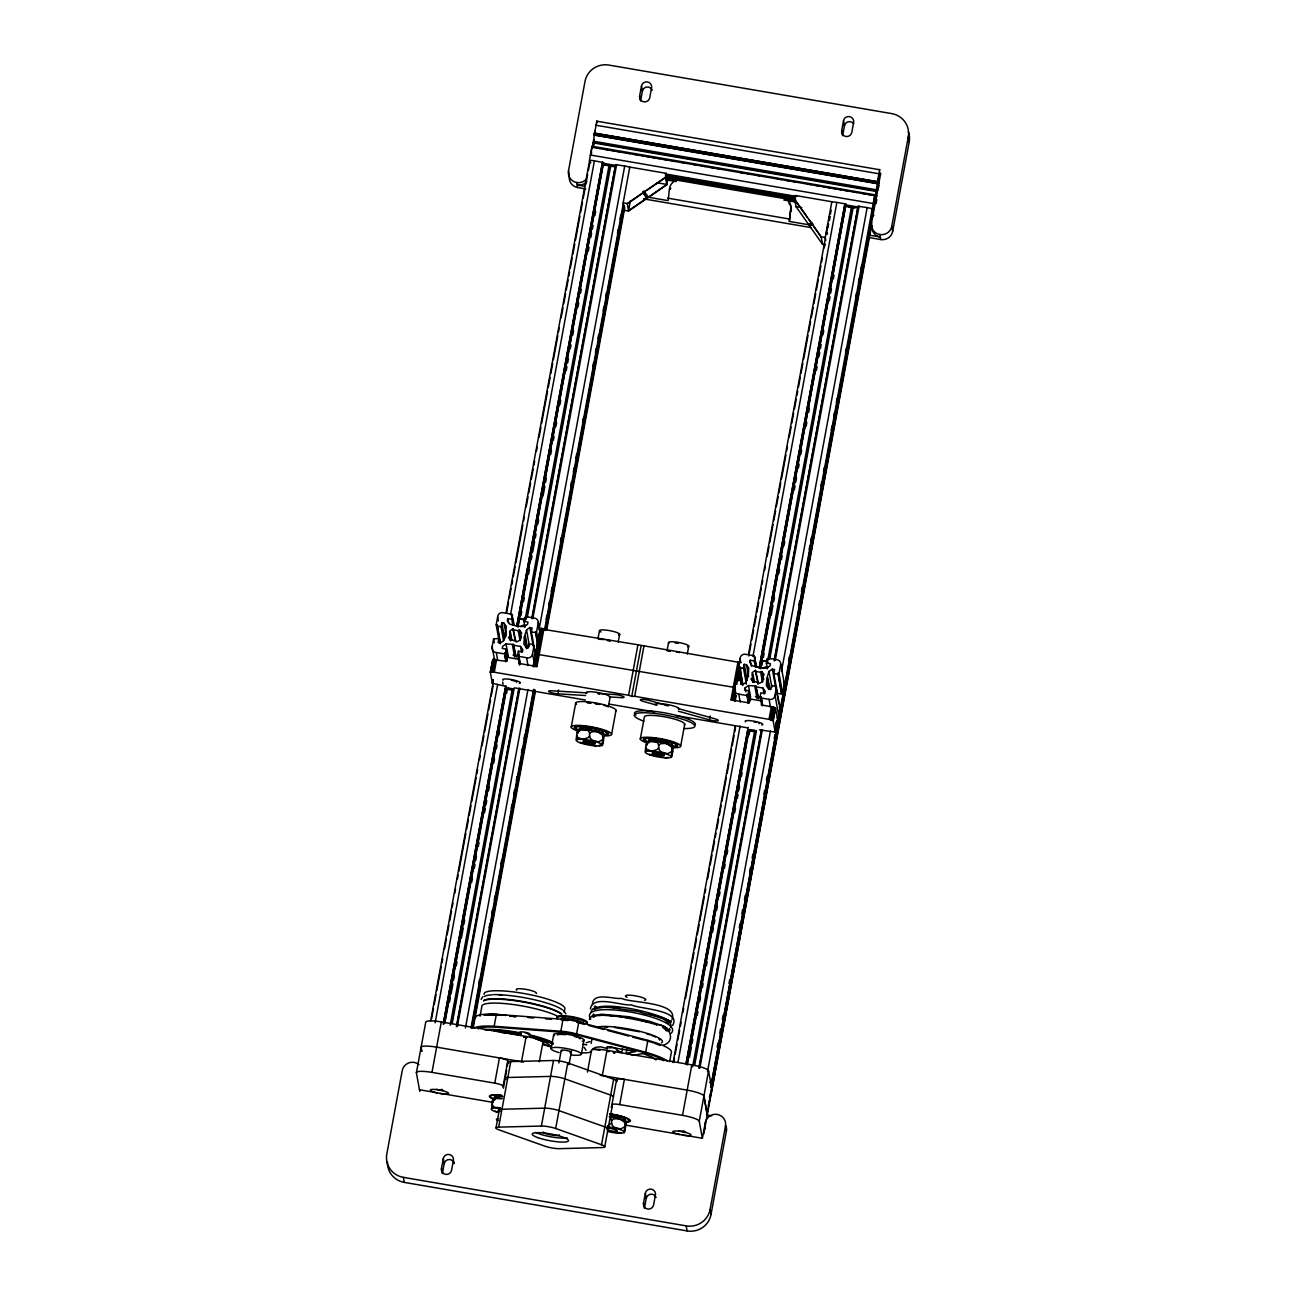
<?xml version="1.0" encoding="UTF-8"?>
<svg xmlns="http://www.w3.org/2000/svg" width="1296" height="1296" viewBox="0 0 1296 1296"><rect width="100%" height="100%" fill="white"/><g stroke="black" fill="none" stroke-linecap="round" stroke-linejoin="round"><path stroke-width="1.5" d="M669.384 1029.251L669.724 1030.757L664.103 1026.367L649.361 1021.232L629.224 1016.761L601.441 1014.201L592.272 1015.853L593.406 1014.849L592.45 1016.582M492.901 1102.167L492.772 1099.04L491.702 1108.582M577.951 733.423C578.389 723.136 574.517 746.334 577.174 738.185M647.044 745.281C647.465 734.994 643.594 758.192 646.25 750.044M584.172 1047.33L586.067 1050.359M592.353 147.614L595.042 131.139L594.297 135.108L877.165 183.643C881.086 162.583 872.435 214.634 874.816 194.773L591.964 146.237L589.518 159.959L589.826 162.518L590.83 162.697M594.103 139.709L592.952 146.011M595.431 134.93L595.318 132.694M602.624 739.708C600.745 759.715 606.998 720.414 602.624 739.708L598.477 741.863L592.337 740.146L590.182 738.234L589.064 731.43L587.007 730.069L581.11 729.713L577.109 732.645M671.701 751.55C669.821 771.557 676.075 732.256 671.701 751.55L667.57 753.705L661.414 751.988L659.259 750.092L658.141 743.288L656.084 741.911L650.187 741.571L646.202 744.503M624.64 1126.823C622.76 1146.83 629.014 1107.529 624.64 1126.823L620.509 1128.978L614.353 1127.261L612.198 1125.365L611.096 1118.561M740.842 662.677L643.999 645.845L634.667 696.357L631.751 696.357L628.609 695.255L637.94 644.792L540.092 628.771M643.999 645.845L637.94 644.792M707.211 1114.933L703.922 1096.076A16.443 3.013 10.5 0 0 687.172 1090.13L602.316 1075.567A16.443 3.013 10.5 0 0 600.21 1075.243M782.638 693.182L779.026 673.385L778.037 673.207L781.634 693.02L782.638 693.182L784.355 683.883L780.743 664.087A4.536 4.455 -10.3 0 0 776.385 659.599L768.301 658.222M593.941 145.136L594.2 143.678M594.297 135.108L596.824 120.965L597.164 122.796M877.165 183.643L879.676 169.501L878.704 184.064L879.32 181.813M585.646 188.924L577.66 187.547A10.271 10.076 -10.3 0 1 569.398 175.883L568.49 170.861L584.998 81.47A20.542 20.153 -10.3 0 1 608.877 65.075L891.745 113.611A20.542 20.153 -10.3 0 1 908.269 136.939L909.193 141.977L892.669 231.352A10.271 10.076 -10.3 0 1 880.729 239.549L868.774 237.508M494.311 658.579L492.156 646.688L493.614 638.75L498.847 638.62L499.576 642.589M499.43 642.67L496.19 624.85L497.648 616.896A4.536 4.455 -10.3 0 1 503.626 612.797L511.709 614.191L513.151 622.112M500.256 643.837L497.194 625.012L496.19 624.85M419.791 1091.443L416.389 1072.764L425.72 1022.317A16.443 3.013 10.5 0 1 441.304 1021.928L526.16 1036.476A16.443 3.013 10.5 0 1 542.894 1042.421A24.656 4.536 10.5 0 0 550.606 1047.006M506.428 686.475L492.35 683.284L490.358 672.3L492.691 659.68L506.687 661.316L507.416 657.347L519.55 659.421M490.358 672.3L492.95 659.437M490.455 672.106L493.16 659.372M490.828 671.992L493.436 659.34M491.103 671.96L493.776 659.324M491.443 671.944L494.165 659.324M491.832 671.944L494.586 659.34M492.253 671.96L495.056 659.372M498.847 638.62L498.118 642.589L500.305 642.978L503.69 640.661L505.845 633.679L506.315 626.405L503.982 623.117L501.795 622.728L501.05 626.713L503.577 640.564M492.723 671.992L495.542 659.437M493.209 672.041L494.262 672.203L496.595 659.583M492.35 683.284L493.031 679.687M492.529 683.51L493.193 679.914M430.628 1020.924L493.16 682.506M506.023 612.83L589.534 160.931A4.536 0.826 10.5 0 1 594.41 160.817L602.527 162.389L516.812 626.227M431.649 1018.526L433.48 1008.58M434.225 1004.594L436.055 994.648M436.801 990.662L441.207 966.767M441.952 962.782L442.681 958.813M444.512 948.85L446.359 938.903M447.088 934.918L448.934 924.971M449.663 920.986L451.51 911.023M452.239 907.054L452.984 903.069M454.815 893.106L455.56 889.137M457.391 879.174L458.136 875.189M458.865 871.22L465.847 833.393M466.592 829.408L468.423 819.461M469.168 815.476L470.999 805.529M471.744 801.544L476.15 777.649M476.896 773.663L477.625 769.694M479.471 759.731L480.2 755.746M482.047 745.799L483.878 735.853M484.623 731.867L487.928 713.95M488.657 709.965L490.504 700.018M491.233 696.033L493.079 686.086M506.687 612.425L508.518 602.462M509.263 598.493L511.094 588.53M511.839 584.545L512.568 580.576M513.313 576.59L515.144 566.627M515.889 562.658L522.871 524.831M523.6 520.846L524.345 516.861M526.176 506.914L528.023 496.967M528.752 492.982L530.599 483.019M531.328 479.05L533.174 469.087M533.903 465.102L534.649 461.133M536.479 451.17L537.224 447.185M539.055 437.238L540.902 427.291M541.631 423.306L547.511 391.457M548.257 387.472L550.087 377.525M550.832 373.54L552.663 363.577M553.408 359.608L557.815 335.713M558.56 331.727L559.289 327.742M561.136 317.795L562.966 307.849M563.695 303.863L565.542 293.9M566.271 289.931L568.118 279.968M568.847 275.983L569.592 272.014M570.321 268.029L572.168 258.066M572.897 254.097L574.744 244.134M575.473 240.165L579.895 216.27M580.624 212.285L582.471 202.338M583.2 198.353L585.031 188.406M585.776 184.421L587.606 174.458M588.352 170.489L590.036 161.725M512.876 625.271L511.807 619.326L507.757 618.629L507.352 620.784L509.701 624.089L516.796 626.162L524.183 626.584L527.569 624.251L527.958 622.096L523.924 621.416L524.653 617.431L525.658 617.609M435.132 1022.787L497.664 684.369M510.527 614.693L594.41 160.817M505.813 661.835L504.549 652.925L505.553 653.087L506.995 661.009M511.709 614.191L514.334 625.255M505.553 653.087L506.299 649.118L502.249 648.421L502.654 646.267L506.023 643.95L513.427 644.371L516.262 657.218M511.807 619.326L512.536 615.357M416.389 1072.764A16.443 3.013 10.5 0 1 431.973 1072.375L441.304 1021.928M443.2 1024.18L505.748 685.762M516.78 626.033L602.478 162.194M443.605 1022.382L505.408 687.949M443.767 1024.132L444.496 1020.163M445.225 1016.177L447.071 1006.231M447.8 1002.245L449.647 992.282M450.376 988.313L452.223 978.35M452.952 974.365L453.697 970.396M455.528 960.433L456.273 956.448M457.002 952.479L458.849 942.516M463.255 918.637L464 914.652M465.831 904.689L466.56 900.72M467.305 896.735L469.136 886.772M469.881 882.803L471.712 872.84M472.457 868.871L474.287 858.908M476.134 848.961L476.863 844.976M477.608 840.991L479.439 831.044M480.184 827.059L482.015 817.112M485.336 799.195L486.065 795.209M487.895 785.246L488.641 781.277M490.471 771.314L491.216 767.329M491.945 763.36L493.792 753.397M494.521 749.412L496.368 739.465M498.199 729.518L498.944 725.533M500.774 715.57L501.52 711.601M502.249 707.616L504.095 697.669M522.855 596.128L523.584 592.159M524.313 588.173L526.16 578.21M528.007 568.264L528.736 564.278M529.465 560.309L531.311 550.346M532.04 546.361L533.887 536.414M534.616 532.429L536.463 522.482M537.192 518.497L537.937 514.512M538.666 510.527L540.513 500.58M544.919 476.685L545.648 472.716M547.495 462.753L548.224 458.768M550.071 448.821L550.8 444.836M551.545 440.851L553.376 430.904M554.121 426.919L555.952 416.972M557.798 407.009L558.527 403.04M559.273 399.055L561.103 389.108M561.848 385.123L563.679 375.16M566.984 357.242L567.729 353.273M569.56 343.31L570.305 339.325M572.135 329.378L572.881 325.393M573.61 321.408L575.456 311.461M576.185 307.476L578.032 297.529M579.863 287.566L580.608 283.597M582.439 273.634L583.184 269.649M583.913 265.68L585.743 255.717M587.59 245.77L588.319 241.785M589.064 237.8L590.895 227.853M592.742 217.89L593.471 213.921M594.216 209.936L594.945 205.951M595.69 201.965L597.521 192.019M599.368 182.072L600.097 178.087M444.625 1022.56L506.412 688.111M517.817 626.405L603.531 162.567L602.527 162.389M444.771 1023.354L506.558 688.905M517.963 627.199L603.531 162.567M449.599 1001.808L450.344 997.823M451.073 993.838L452.92 983.891M453.649 979.906L454.394 975.92M456.224 965.974L456.97 961.988M461.376 938.11L463.223 928.147M463.952 924.161L464.681 920.192M471.679 882.365L472.408 878.38M474.255 868.433L474.984 864.448M475.729 860.463L476.458 856.478M478.289 846.531L479.034 842.546M484.558 812.689L485.287 808.704M486.016 804.719L486.761 800.75M488.592 790.787L489.337 786.802M493.744 762.923L494.489 758.938M496.319 748.991L497.065 745.006M498.895 735.043L499.624 731.074M506.623 693.247L507.352 689.261M520.96 615.6L521.705 611.631M523.535 601.668L524.281 597.683M528.687 573.804L529.432 569.819M531.263 559.872L532.008 555.887M532.737 551.902L534.584 541.955M535.313 537.97L536.042 533.984M537.889 524.038L538.618 520.052M543.04 496.157L544.871 486.211M545.616 482.225L546.345 478.24M550.768 454.361L551.497 450.376M553.343 440.429L554.072 436.444M555.919 426.481L556.648 422.512M559.953 404.595L560.698 400.61M566.206 370.753L566.951 366.768M567.68 362.783L568.426 358.798M570.256 348.851L571.001 344.866M572.832 334.919L573.577 330.934M577.984 307.039L578.713 303.07M580.559 293.107L581.288 289.121M588.287 251.311L589.016 247.325M590.863 237.362L591.592 233.393M592.337 229.408L593.066 225.423M594.913 215.476L595.642 211.491M519.485 665.075L517.687 655.177L518.416 651.208L522.45 651.888L522.855 649.733L520.522 646.445L514.107 645.343M450.166 1025.233L512.341 688.808M519.955 664.265L518.692 655.355L517.687 655.177M524.848 621.124L609.088 165.24L602.672 164.155M451.397 1023.548L513.2 689.116M526.079 619.439L609.946 165.548L615.568 166.358M452.207 1023.532L514.01 689.099M527.245 617.431L610.756 165.532M537.662 652.18L534.956 651.71L531.36 631.913L532.089 627.928L529.902 627.556L526.532 629.872L524.378 636.854L523.892 644.128L526.225 647.417L528.428 647.789L529.157 643.82L533.207 644.517L534.276 650.462M456.37 1026.626L518.902 688.208M531.781 618.532L615.649 164.657L624.704 166.018A4.536 0.826 10.5 0 1 629.969 167.735M456.889 1025.428L519.048 689.002M532.3 617.333L615.649 164.657M457.342 1026.61L519.89 688.176M532.802 618.71L616.621 164.624M533.207 644.517L536.042 657.396M537.565 644.485L535.588 631.606L536.576 631.784L538.375 641.682M534.001 661.543L532.559 653.621L534.033 645.683M536.576 631.784L538.294 622.485A4.536 4.455 -10.3 0 0 533.936 617.998L525.852 616.621M465.426 1027.987L527.958 689.569M539.006 629.856L624.704 166.018M533.353 666.371L540.351 628.528L533.093 666.614L536.998 666.517L543.98 628.673M533.563 666.306L540.562 628.479M533.855 666.274L540.837 628.447M443.297 1158.592L444.204 1163.63L442.373 1173.56L441.466 1168.522L443.297 1158.592A5.135 5.038 -10.3 0 1 449.258 1154.493A5.135 5.038 -10.3 0 1 453.389 1160.325L454.005 1163.678M534.179 666.257L541.177 628.414M639.641 95.969L641.488 86.038A5.135 5.038 -10.3 0 1 647.449 81.94A5.135 5.038 -10.3 0 1 651.58 87.772L649.75 97.702A5.135 5.038 -10.3 0 1 643.772 101.817A5.135 5.038 -10.3 0 1 639.641 95.969L640.564 101.007L642.395 91.076L641.488 86.038M534.568 666.257L541.55 628.414M534.989 666.274L541.987 628.447M535.459 666.306L542.457 628.479M535.961 666.371L542.943 628.528M478.807 983.68L479.504 979.501M489.11 927.936L489.807 923.756M491.686 914.004L492.415 910.019M494.262 900.072L494.991 896.087M500.872 864.238L501.617 860.252M511.175 808.493L511.904 804.524M513.751 794.561L514.447 790.382M516.326 780.629L517.023 776.45M521.478 752.765L522.207 748.78M524.054 738.817L524.783 734.848M546.118 619.375L546.863 615.406M548.694 605.443L549.439 601.457M551.27 591.511L551.999 587.525M560.471 541.744L561.168 537.565M570.775 486L571.471 481.82M573.334 472.068L574.047 467.888M575.91 458.136L576.655 454.151M582.536 422.302L583.281 418.316M592.839 366.557L593.568 362.572M595.415 352.625L596.111 348.446M597.991 338.693L598.687 334.514M603.142 310.813L603.871 306.844M605.718 296.881L606.447 292.896M617.479 233.183L618.224 229.198M620.055 219.251L620.752 215.071M623.198 202.824L629.791 167.071L666.16 173.324L667.537 180.841L666.792 184.81L628.592 211.054L624.559 210.357L623.198 202.824L627.232 203.521L665.431 177.293L666.16 173.324M471.031 1027.858L533.563 689.44M544.595 629.71L623.327 203.699M471.55 1028.068L534.049 689.44M545.114 629.921L623.603 205.286M472.554 1028.23L535.086 689.812M546.134 630.099L624.478 206.064M473.218 1027.825L535.378 691.4M546.782 629.678L624.769 207.652M630.358 200.718L628.528 210.649L646.785 198.11L642.686 191.743M453.389 1160.325L451.559 1170.256A5.135 5.038 -10.3 0 1 445.597 1174.354A5.135 5.038 -10.3 0 1 441.466 1168.522M480.038 1016.258L481.804 1006.684A41.099 7.549 10.5 0 1 510.365 1004.173A41.099 7.549 10.5 0 1 556.486 1015.659M474.401 1028.003A45.198 8.294 10.5 0 1 494.149 1026.254L496.352 1014.347L563.031 1019.32A16.022 2.948 10.5 0 1 578.794 1022.026L647.887 1040.348A45.198 8.294 10.5 0 1 671.49 1051.704L669.643 1061.635M587.088 692.89L551.464 690.768A6.172 1.134 10.5 0 0 549.536 691.999A6.172 1.134 10.5 0 0 557.896 693.862L558.608 689.974M503.561 1087.976A10.271 1.879 10.5 0 1 503.431 1087.7L503.14 1086.113A8.213 1.507 10.5 0 0 494.78 1083.148L499.43 1057.925A8.213 1.507 10.5 0 1 507.805 1060.889L507.384 1066.365M503.14 1086.113L507.805 1060.889M496.012 1127.779L499.316 1109.894M646.38 196.911L668.137 200.637L669.514 188.195A10.271 10.076 -10.3 0 1 681.437 179.998L782.46 197.332A10.271 10.076 -10.3 0 1 790.738 208.996L789.361 221.438L811.102 225.164M503.431 1087.7L506.655 1070.237M571.228 727.186L575.635 703.339M613.64 1079.228L601.538 1144.773A10.271 1.879 10.5 0 1 602.041 1147.576L559.337 1148.661A10.271 1.879 10.5 0 1 545.049 1146.215L499.187 1129.934A10.271 1.879 10.5 0 1 498.668 1127.131L510.786 1061.586L553.489 1060.501A10.271 1.879 10.5 0 1 567.778 1062.947L613.64 1079.228A10.271 1.879 10.5 0 1 616.621 1081.593M597.991 638.734L599.449 630.796M421.735 1051.283L421.054 1047.541A16.443 3.013 10.5 0 1 436.639 1047.152L521.494 1061.699L526.16 1036.476M539.314 1061.829L542.894 1042.421M618.192 642.2L619.666 634.262M608.326 706.903L610.157 696.973M551.092 1048.756L553.667 1034.84M611.631 734.119L616.037 710.273M498.668 1127.131L541.388 1126.046L553.489 1060.501M564.165 1012.176L564.91 1008.207A41.099 7.549 10.5 0 0 523.049 993.352A41.099 7.549 10.5 0 0 484.088 994.34M494.149 1026.254L560.828 1031.227L563.031 1019.32M558.884 1062.995L561.087 1051.088M631.751 696.357L641.083 645.91M601.538 1144.773L555.676 1128.492L567.778 1062.947M568.993 1064.729L571.552 1050.829M667.359 1061.1A45.198 8.294 10.5 0 0 645.683 1052.255L576.59 1033.933L578.794 1022.026M581.402 1053.956L583.978 1040.04M640.305 739.028L644.339 717.19A20.542 3.775 10.5 0 1 666.468 717.174A20.542 3.775 10.5 0 1 684.256 725.031M591.138 1043.41L591.883 1039.441M587.444 1072.084L591.397 1050.748A16.443 3.013 10.5 0 1 606.982 1050.343L691.837 1064.907A16.443 3.013 10.5 0 1 708.572 1070.852L711.958 1089.628L703.631 1134.34M667.067 650.592L668.542 642.654M602.316 1075.567L606.982 1050.343M687.269 654.059L688.743 646.121M611.923 1104.775L616.588 1079.552A8.213 1.507 10.5 0 1 624.38 1079.357L619.715 1104.581A8.213 1.507 10.5 0 0 611.923 1104.775L612.214 1106.363A10.271 1.879 10.5 0 1 611.048 1107.124M622.534 1048.594L621.805 1052.563L616.378 1049.954M604.714 1146.928L612.052 1107.205M680.708 745.961L684.758 724.124M656.035 1059.917L651.807 1056.888L642.881 1053.583L633.274 1055.3L626.146 1053.308L626.875 1049.339M789.361 221.438L790.738 208.996M796.1 207.004L794.74 199.471L795.469 195.502L831.838 201.739L825.228 237.492L825.763 240.392M645.683 1052.255L647.887 1040.348M678.245 708.556L715.117 718.843A6.172 1.134 10.5 0 1 717.628 720.851A6.172 1.134 10.5 0 1 709.43 719.863L710.143 715.975M735.529 691.513L733.86 700.52L730.96 699.791L737.959 661.964M732.013 700.002L738.995 662.175M732.515 700.115L740.113 658.498A4.536 4.455 -10.3 0 1 746.075 654.399L754.159 655.792L755.6 663.714M733.001 700.245L735.334 687.641L734.346 687.398L535.426 654.01M736.047 683.753L739.271 666.29M742.705 685.438L739.643 666.614L738.639 666.452L741.879 684.272L741.312 680.222L737.262 679.525L736.079 680.351L736.792 684.32M733.455 700.391L735.448 689.569M736.501 683.883L739.368 668.363M737.618 680.141L739.773 668.509M735.545 693.457C733.471 698.333 734.767 706.968 735.966 695.644M737.991 680.287L740.129 668.639M734.524 700.796L735.529 695.385M738.299 680.416L740.453 668.785M734.783 700.925L735.788 695.515M738.542 680.546L740.696 668.914M738.914 680.902L740.534 670.972M643.496 1203.19L645.343 1193.26A5.135 5.038 -10.3 0 1 651.305 1189.161A5.135 5.038 -10.3 0 1 655.436 1194.993L653.605 1204.924A5.135 5.038 -10.3 0 1 647.644 1209.022A5.135 5.038 -10.3 0 1 643.496 1203.19L644.42 1208.228L646.25 1198.298L645.343 1193.26M841.687 130.637L843.518 120.706A5.135 5.038 -10.3 0 1 849.496 116.608A5.135 5.038 -10.3 0 1 853.627 122.44L851.796 132.37A5.135 5.038 -10.3 0 1 845.818 136.469A5.135 5.038 -10.3 0 1 841.687 130.637L842.611 135.675L844.441 125.744L843.518 120.706M741.312 680.222L740.567 684.191L742.77 684.58L746.14 682.247L748.294 675.281L748.78 668.007L746.431 664.718L744.244 664.33L743.515 668.315L746.383 684.158M673.078 1062.526L735.237 726.1M748.489 654.431L825.358 238.367M826.103 234.382L827.933 224.435M828.679 220.45L829.408 216.464M673.726 1062.121L674.471 1058.135M675.2 1054.15L677.047 1044.203M677.776 1040.218L679.622 1030.271M680.351 1026.286L681.08 1022.301M682.927 1012.354L683.656 1008.369M685.503 998.422L691.384 966.573M692.129 962.588L693.959 952.625M694.705 948.656L696.535 938.693M697.28 934.708L699.111 924.761M699.84 920.776L704.263 896.897M704.992 892.912L705.737 888.926M707.567 878.98L709.414 869.017M710.143 865.031L711.99 855.085M712.719 851.099L714.566 841.153M715.295 837.167L716.04 833.182M716.769 829.213L718.616 819.25M719.345 815.265L721.175 805.318M721.921 801.333L726.327 777.454M727.072 773.469L728.903 763.506M729.648 759.537L731.479 749.574M732.224 745.589L734.054 735.642M734.8 731.657L735.529 727.672M748.764 656.019L750.983 644.063M751.712 640.094L753.559 630.131M754.288 626.146L756.135 616.199M756.864 612.214L758.711 602.267M759.44 598.282L761.287 588.335M762.016 584.35L762.745 580.365M764.591 570.418L765.32 566.433M767.167 556.47L768.998 546.523M769.743 542.538L773.048 524.621M773.793 520.652L775.624 510.689M776.353 506.704L778.199 496.757M778.928 492.772L780.775 482.825M781.504 478.84L785.927 454.945M786.656 450.976L787.401 446.99M789.232 437.027L791.078 427.081M791.807 423.095L793.654 413.149M794.383 409.163L796.23 399.217M796.959 395.231L797.688 391.246M798.433 387.261L800.264 377.314M801.009 373.329L802.84 363.382M803.585 359.397L807.991 335.502M808.736 331.533L810.567 321.57M811.312 317.585L813.143 307.638M813.888 303.653L815.719 293.706M816.464 289.721L818.294 279.774M819.023 275.789L820.87 265.826M821.599 261.857L822.344 257.872M824.175 247.909L824.92 243.94M827.852 228.015L828.598 224.03M829.44 220.531L830.169 216.562M830.428 214.067L831.173 210.098M758.727 698.819L755.876 685.973L748.489 685.552L745.103 687.868L744.698 690.023L748.748 690.719L750.546 700.634M755.325 666.873L754.256 660.928L750.206 660.231L749.817 662.386L752.15 665.69L759.245 667.764L766.633 668.185L770.018 665.852L770.423 663.698L766.373 663.017L767.102 659.032L768.123 659.21M677.954 1062.396L740.113 725.971M752.992 656.294L836.86 202.419L844.943 203.796L759.262 667.829M748.262 703.436L746.998 694.526L748.019 694.688L749.444 702.61M754.159 655.792L756.783 666.857M748.019 694.688L748.748 690.719M754.256 660.928L754.985 656.959M686.021 1063.789L748.197 727.364M759.229 667.634L844.943 203.796M686.07 1063.984L747.857 729.551M691.367 1037.869L692.096 1033.884M693.943 1023.937L694.672 1019.952M696.519 1010.005L697.248 1006.02M697.993 1002.035L699.824 992.088M700.553 988.103L702.4 978.156M704.246 968.193L704.975 964.208M705.704 960.239L707.551 950.276M708.28 946.291L710.127 936.344M713.432 918.427L714.177 914.441M716.008 904.495L716.753 900.509M718.583 890.563L719.329 886.577M720.058 882.592L721.888 872.645M722.633 868.66L724.464 858.713M726.311 848.75L727.04 844.765M728.887 834.818L729.616 830.833M730.361 826.848L732.191 816.901M734.038 806.954L734.767 802.969M735.512 798.984L737.343 789.037M739.19 779.074L739.919 775.089M740.664 771.12L741.393 767.135M742.122 763.15L743.969 753.203M744.698 749.218L746.545 739.255M761.254 659.632L761.999 655.646M762.728 651.677L764.559 641.714M765.304 637.729L768.609 619.812M770.456 609.865L771.185 605.88M773.032 595.933L773.761 591.948M775.607 582.001L776.336 578.016M778.183 568.053L778.912 564.084M779.641 560.099L781.488 550.152M783.319 540.189L784.064 536.204M785.894 526.257L786.64 522.272M787.369 518.287L789.215 508.34M789.944 504.355L791.791 494.408M792.52 490.423L794.367 480.476M795.096 476.491L795.841 472.505M797.672 462.559L798.401 458.573M800.248 448.61L800.977 444.641M801.722 440.656L803.552 430.693M807.975 406.814L808.704 402.829M810.551 392.882L811.28 388.897M812.025 384.912L813.856 374.965M814.601 370.98L816.431 361.033M817.177 357.048L819.007 347.085M820.854 337.138L821.583 333.153M822.312 329.168L823.057 325.199M823.786 321.214L825.633 311.251M830.039 287.372L830.785 283.387M832.615 273.44L833.36 269.455M834.089 265.469L835.936 255.523M836.665 251.537L838.512 241.591M840.343 231.628L841.072 227.642M842.918 217.696L843.647 213.71M844.393 209.725L845.122 205.756L858.017 207.959M687.074 1064.162L748.877 729.713M760.282 668.007L845.98 204.169L844.976 203.99M687.22 1064.956L749.023 730.507M760.428 668.801L845.98 204.169M689.488 1057.342L691.319 1047.395M692.064 1043.41L692.793 1039.424M697.216 1015.529L697.945 1011.56M699.775 1001.597L700.52 997.628M702.351 987.665L703.096 983.68M706.401 965.763L707.146 961.794M712.654 931.921L713.399 927.952M714.128 923.967L714.857 919.982M716.704 910.035L717.433 906.05M719.28 896.087L720.009 892.118M724.432 868.223L725.161 864.238M727.007 854.291L727.736 850.306M734.735 812.479L735.464 808.51M737.311 798.547L738.04 794.561M738.769 790.592L739.514 786.607M741.344 776.644L742.09 772.675M749.072 734.848L749.817 730.863M761.951 665.172L762.68 661.187M763.425 657.202L764.154 653.233M771.152 615.406L772.983 605.443M773.728 601.474L774.457 597.488M778.864 573.593L779.609 569.608M781.439 559.661L782.185 555.676M784.015 545.729L784.76 541.744M794.318 489.985L795.064 486M795.793 482.031L796.522 478.046M798.368 468.083L799.097 464.114M800.944 454.151L801.673 450.166M806.096 426.287L806.825 422.302M808.672 412.355L809.401 408.37M816.399 370.543L817.128 366.557M818.959 356.611L819.704 352.625M820.433 348.64L821.178 344.671M823.009 334.708L823.754 330.723M829.262 300.866L830.007 296.881M830.736 292.912L831.465 288.927M833.312 278.964L834.041 274.995M702.302 1138.115L699.257 1121.299A16.443 3.013 10.5 0 0 682.522 1115.354L691.837 1064.907M761.578 704.7L760.136 696.778L760.865 692.809L764.915 693.49L765.304 691.335L762.971 688.046L756.556 686.945M692.615 1066.835L754.79 730.409M762.404 705.866L761.141 696.956L760.136 696.778M767.669 660.733L851.537 206.842M693.862 1065.15L755.649 730.717M768.901 659.048L852.395 207.149M694.656 1065.134L756.459 730.701M769.711 659.032L853.205 207.133M781.634 693.02L781.456 694.008L777.422 693.311L773.809 673.515L774.554 669.53L772.351 669.157L768.982 671.474L766.827 678.456L766.341 685.714L768.69 689.018L770.877 689.391L771.606 685.422L775.656 686.119L776.369 690.088M698.836 1068.228L761.368 729.81M774.23 660.134L858.114 206.258L867.17 207.619A4.536 0.826 10.5 0 1 872.402 209.466L872.678 211.054L871.706 211.086M699.338 1067.029L761.513 730.604M774.376 660.928L858.114 206.258M699.808 1068.212L762.34 729.778M775.251 660.312L859.086 206.226M634.684 696.292L769.03 719.345L771.363 706.725L775.381 707.989L777.551 719.215L775.121 731.997L759.472 729.891M775.656 686.119L780.079 707.098L779.074 706.919M781.456 694.008L778.037 673.207M775.121 731.997L773.226 720.835L770.083 719.555L772.416 706.936M779.026 673.385L780.743 664.087M770.602 719.669L772.918 707.049M777.211 718.114A4.536 4.455 -10.3 0 0 778.604 715.036L775.008 695.223L776.482 687.285M771.071 719.798L773.404 707.179M771.525 719.928L773.858 707.324M771.93 720.074L774.263 707.454M772.303 720.203L774.635 707.584M707.519 1071.581L770.423 731.171M781.456 671.458L867.17 207.619M772.61 720.333L774.943 707.729M773.048 720.608L775.186 707.859M699.257 1121.299L708.572 1070.852M773.226 720.835L775.559 708.215M774.473 732.159L775.138 728.563M775.802 724.95L776.466 721.354M774.749 732.127L776.741 721.321M774.959 732.078L776.968 721.256M717.206 1047.184L717.919 1043.005M719.782 1033.252L720.479 1029.073M722.358 1019.304L723.103 1015.335M728.984 983.47L729.713 979.501M739.287 927.742L740.016 923.756M741.863 913.81L742.559 909.63M744.439 899.861L745.135 895.682M749.59 871.997L750.319 868.012M752.15 858.065L752.895 854.08M763.927 794.367L764.656 790.382M766.503 780.419L767.2 776.239M774.23 738.623L774.959 734.638M776.806 724.691L777.535 720.706M778.604 715.036L780.111 706.774M788.567 660.976L789.28 656.797M798.871 605.248L799.567 601.069M801.446 591.3L802.143 587.12M809.174 549.504L809.903 545.519M810.648 541.534L811.377 537.565M820.951 485.806L821.68 481.82M823.527 471.857L824.224 467.678M831.238 430.061L831.983 426.076M833.814 416.129L834.559 412.144M836.39 402.181L837.135 398.212M845.591 352.415L846.32 348.446M855.895 296.687L856.624 292.702M858.47 282.739L859.167 278.559M861.046 268.807L861.775 264.821M711.196 1084.979L874.816 194.773M709.463 1097.647L710.176 1093.775M387.423 1161.67A20.542 20.153 -10.3 0 0 404.255 1182.389L687.123 1230.925A20.542 20.153 -10.3 0 0 711.002 1214.53L726.408 1131.1L725.501 1126.078A10.271 10.076 -10.3 0 0 717.239 1114.414A10.271 10.076 -10.3 0 0 705.299 1122.611L702.4 1138.293L624.704 1124.96M706.919 1113.151L707.632 1109.279M708.361 1105.391L711.958 1089.628M710.856 1089.871A4.536 0.826 10.5 0 0 711.99 1089.337L880.729 173.21M706.838 1115.062L711.504 1089.839M875.642 201.674L876.809 195.388M877.7 190.593L878.98 185.62M711.99 1089.337L871.641 225.358M875.999 203.294L876.047 201.512M705.024 1129.043L705.299 1122.611M876.047 203.521L876.776 199.552M711.002 1214.53L710.078 1209.492L725.501 1126.078M892.669 231.352L891.761 226.33L908.269 136.939M784.112 685.244L784.355 683.883A4.536 4.455 -10.3 0 0 783.545 681.307M591.025 154.807L591.656 152.555M668.525 1020.033L668.785 1023.046L663.568 1019.029L649.507 1014.169M667.067 1027.971L667.31 1030.984L662.661 1027.323M873.731 215.249L872.143 213.451M671.911 1019.677C679.525 1001.759 628.754 1002.877 621.562 998.357C614.272 999.621 592.888 991.408 592.402 1004.384M663.358 1045.111C677.144 1041.287 668.849 1023.532 656.246 1024.699M481.14 999.329L482.857 996.656M593.908 1008.677C606.852 1000.804 660.571 1013.423 670.826 1021.88M589.388 1019.272C590.846 1014.266 598.104 1016.129 601.636 1015.319M671.02 1020.843L670.064 1022.576L670.729 1021.799M669.562 1028.749L668.606 1030.466L669.271 1029.688M670.502 1027.517C674.455 1015.918 645.7 1015.562 640.046 1011.82M515.986 641.812L513.005 628.754L509.636 631.071L510.381 640.516M758.435 683.413L755.455 670.356L752.085 672.673L752.83 682.117M589.356 735.998L587.882 737.845L582.325 739.319L577.4 737.213L576.639 735.253M603.158 742.64L599.157 745.589M658.433 747.857L656.959 749.704L651.402 751.162L646.493 749.072L645.716 747.095M670.761 756.346L672.235 754.499M492.059 1101.406L496.044 1098.457L501.941 1098.814M611.388 1123.13L607.387 1126.062M623.7 1131.602L625.174 1129.772M589.842 733.406L591.365 731.835L597.148 731.576L602.284 734.881L603.094 737.116M658.919 745.265L660.442 743.677L666.225 743.434L671.36 746.723L672.17 748.958M611.858 1120.538L613.381 1118.95L619.164 1118.691L624.299 1121.996L625.126 1124.231M809.887 226.298L812.916 223.787M627.296 203.909L645.521 191.176M665.496 177.682L647.206 190.026M509.652 636.563L508.469 637.373L510.802 640.678L512.001 639.851L517.217 641.779L520.587 639.463L519.761 638.296L520.555 633.971L521.753 633.161L519.404 629.856L518.222 630.682L520.02 640.58M752.101 678.164L750.919 678.974L753.251 682.279L754.45 681.453L759.667 683.381L763.036 681.048L762.21 679.898L763.02 675.572L764.203 674.762L761.87 671.458L760.671 672.268L762.469 682.182M811.944 222.41L808.672 224.451M672.543 1025.444C682.522 1009.908 638.069 1008.887 631.363 1004.821C622.145 1006.279 592.823 994.129 590.36 1008.985M671.069 1033.349C686.929 1017.749 576.59 997.321 590.717 1019.255M586.197 1042.778L589.826 1041.579M667.602 1022.755L671.198 1021.572M666.144 1030.66L669.74 1029.461M685.633 1132.072L678.893 1130.922M513.832 629.921L518.222 630.682M756.281 671.522L760.671 672.268M626.146 1053.308L635.737 1051.591L610.934 1047.33M597.262 1007.899L594.491 1008.92L596.209 1007.413L595.301 1009.049L595.042 1006.036L596.662 1008.142L595.512 1007.219M595.787 1015.837L593.033 1016.858L594.734 1015.367L593.827 1017.004L593.584 1013.99M665.188 757.804L668.25 757.431M500.305 1107.691L494.408 1107.335L491.573 1103.998M621.189 1132.704L615.276 1132.348M603.11 1007.381L592.434 1009.017L590.944 1012.338M442.746 1090.6L436.444 1089.32M683.008 1130.809L685.082 1131.538M493.776 994.55L502.022 994.729M602.316 1007.235L610.886 1007.543M600.842 1015.189L618.305 1016.226L648.502 1022.171M604.39 1026.999L607.759 1027.064M675.135 643.043L678.424 643.237M598.946 693.587L614.79 694.543A6.172 1.134 10.5 0 1 623.149 696.389A6.172 1.134 10.5 0 1 621.221 697.637L609.347 696.924M557.896 693.862L585.598 695.515M611.631 1047.524L609.266 1047.946M510.154 1016.194L516.051 1016.647M527.828 1017.522L533.725 1017.976M545.519 1018.867L551.416 1019.304M561.249 1020.049L565.169 1020.341A11.923 2.187 10.5 0 1 567.956 1020.6M610.303 1007.413L640.256 1011.803M612.716 1007.721L620.055 1008.385M609.412 1015.497L628.544 1017.797M614.612 1027.469L639.414 1031.729M501.698 1032.475L507.076 1032.977M617.949 1052.158L620.833 1052.417M586.294 744.034L580.138 742.316M655.371 755.892L649.231 754.175M608.65 166.066L611.518 166.568M852.525 207.878L849.317 207.23M508.858 1033.236L519.502 1034.969M596.873 121.208L879.741 169.744M595.771 125.194L878.639 173.713M594.167 134.314L877.019 182.849M594.702 134.946L877.554 183.481M593.536 141.248L876.404 189.783M593.406 142.22L876.274 190.755M593.228 142.884L876.096 191.419M596.079 147.712L600.064 148.392M604.049 149.089L608.035 149.769M612.02 150.449L621.983 152.15M625.968 152.847L629.953 153.527M633.938 154.208L637.924 154.888M641.909 155.569L659.826 158.647M663.811 159.343L667.796 160.024M671.782 160.704L675.767 161.384M679.752 162.065L683.737 162.761M693.7 164.462L697.669 165.143M701.654 165.823L705.64 166.52M709.625 167.2L713.61 167.881M717.595 168.561L721.58 169.241M739.514 172.319L743.499 173M747.484 173.696L751.453 174.377M755.438 175.057L759.424 175.738M777.357 178.816L781.342 179.496M785.327 180.193L789.313 180.873M793.298 181.553L797.283 182.234M807.23 183.951L811.215 184.631M815.2 185.312L819.185 185.992M823.171 186.673L841.104 189.751M845.089 190.431L849.074 191.128M853.06 191.808L857.029 192.488M861.014 193.169L870.977 194.886M590.263 154.985L873.131 203.521M603.482 163.328L615.422 165.386M665.221 173.923L796.7 196.474M846.499 205.027L858.454 207.085M677.695 176.758L681.664 177.439M685.649 178.135L689.634 178.816M715.538 183.254L719.523 183.935M723.508 184.631L727.493 185.312M753.381 189.751L757.366 190.431M761.351 191.111L765.337 191.808M769.289 192.294L773.307 193.169M783.27 194.886L787.239 195.566M791.224 196.247L795.209 196.927M603.758 164.916L613.721 166.617M665.512 175.511L794.999 197.721M844.798 206.275L854.761 207.976M666.16 177.082L795.647 199.309M666.014 178.281L795.501 200.491M666.306 179.869L676.269 181.57M783.837 200.038L795.793 202.079M657.218 182.785L666.727 184.421L648.502 197.154L643.804 190.966M801.738 207.587L796.036 206.599L822.555 244.328L825.26 244.798M667.667 198.126L788.891 218.927M585.112 186.397L577.206 185.036A10.271 10.076 -10.3 0 0 586.877 181.57M868.417 234.997L880.276 237.038A10.271 10.076 -10.3 0 1 872.014 225.374M643.464 198.839L810.956 227.578M794.74 199.471L821.194 236.795L825.228 237.492M524.815 619.164L519.761 619.067M767.264 660.766L762.21 660.668M521.494 619.375L524.961 619.958M763.943 660.976L767.41 661.559M497.016 626.017L501.05 626.713M531.36 631.913L535.41 632.594M739.465 667.618L743.515 668.315M773.809 673.515L777.859 674.195M513.005 655.047L516.456 655.646M755.455 696.649L758.921 697.248M492.156 646.688A4.536 4.455 -10.3 0 0 496.287 652.52L504.371 653.913M518.513 656.343L526.597 657.72A4.536 4.455 -10.3 0 0 532.559 653.621M735.318 692.258L734.605 688.289A4.536 4.455 -10.3 0 0 738.736 694.121L746.82 695.515M760.963 697.945L769.046 699.322A4.536 4.455 -10.3 0 0 775.008 695.223M761.999 701.023L749.882 698.949L749.137 702.918L730.96 699.791M518.805 663.39L536.998 666.517M761.27 704.992L771.363 706.725M494.262 672.203L628.609 695.255M514.318 687.82L585.452 700.034M609.169 704.101L654.739 711.925M676.48 715.651L747.614 727.85M582.876 1044.22L586.845 1044.9M599.886 1050.278L592.45 1049.015L595.82 1047.281L600.712 1046.86L607.711 1048.675M543.591 1044.965L550.994 1046.228L546.296 1042.729L535.766 1038.89M711.698 1087.749L710.694 1087.587L874.508 201.091L874.071 208.656M707.713 1115.208L711.715 1115.888M431.973 1072.375L494.78 1083.148M619.715 1104.581L682.522 1115.354M419.531 1089.758L493.241 1102.41M418.964 1064.599A10.271 10.076 -10.3 0 0 402.23 1070.609L386.807 1154.023A20.542 20.153 -10.3 0 0 403.348 1177.351L686.216 1225.886A20.542 20.153 -10.3 0 0 710.078 1209.492M524.313 1036.735L527.051 1037.48M769.03 719.345L770.083 719.555M638.588 1019.758L656.942 1024.812M593.26 745.232L596.111 745.945M576.898 1022.35L584.577 1024.391M588.433 1025.411L603.806 1029.478M607.662 1030.498L628.819 1036.087M632.659 1037.108L644.193 1040.153M668.542 705.85L649.134 700.423A6.172 1.134 10.5 0 0 640.937 699.451A6.172 1.134 10.5 0 0 643.448 701.444L657.023 705.235M678.375 711.196L709.43 719.863M524.686 1032.604L527.261 1033.317M646.542 1033.722L650.106 1034.84M609.088 165.24L609.946 165.548M651.904 1035.569L655.484 1037.027M495.088 1111.061L498.053 1112.47A13.154 2.414 10.5 0 1 491.249 1108.874A13.154 2.414 10.5 0 1 500.353 1108.388M597.294 1008.612L594.216 1006.749M442.616 1089.936L441.628 1089.223M658.984 1039.117L659.713 1040.056M563.679 1010.524L565.85 1013.877M794.804 199.876L807.424 217.517M821.259 237.2L808.591 219.154M643.739 193.525L646.785 198.11M671.944 749.93L672.705 751.907M502.605 682.036L503.107 684.288M421.054 1047.541L421.751 1051.299M874.606 195.566L591.77 147.226M871.56 222.863A10.271 10.076 -10.3 0 0 879.822 234.527L880.729 239.549M827.237 232.454L827.545 234.171M821.194 236.795L822.555 244.328M777.098 694.04L778.896 703.939M772.351 669.157L775.591 686.977M767.102 659.032L767.831 663.001M768.982 671.474L771.865 687.317M766.373 663.017L767.459 668.947M767.815 677.776L769.97 689.666M767.507 679.428L769.306 689.326M766.827 678.456L768.625 688.354M769.046 699.322L770.488 707.243M763.02 675.572L763.733 679.541M761.87 671.458L763.312 679.379M762.971 688.046L764.057 693.976M761.141 696.956L762.583 704.878M755.455 670.356L757.982 684.223M665.431 177.293L666.792 184.81M755.876 685.973L758.03 697.864M752.911 673.839L754.353 681.761M750.206 660.231L751.291 666.176M754.888 686.653L757.042 698.544M752.441 674.665L753.883 682.587M746.431 664.718L748.602 676.593M748.489 685.552L750.643 697.442M744.244 664.33L747.128 680.173M746.998 694.526L748.44 702.448M740.113 658.498L740.826 662.467M745.103 687.868L745.832 691.837M739.643 666.614L742.883 684.45M738.736 694.121L740.178 702.043M627.232 203.521L628.592 211.054M591.964 146.237L591.446 151.438M576.752 182.525L577.66 187.547M686.216 1225.886L687.123 1230.925M538.294 622.485L539.735 630.407M535.588 631.606L537.743 643.496M616.588 1079.552L616.88 1081.139M529.902 627.556L533.142 645.392M526.532 629.872L529.4 645.716M523.924 621.416L524.993 627.345M525.366 636.174L527.521 648.065M525.058 637.826L526.856 647.725M524.378 636.854L526.532 648.745M526.597 657.72L528.023 665.642M520.555 633.971L521.284 637.94M519.404 629.856L520.846 637.778M520.522 646.445L521.591 652.374M518.416 651.208L519.129 655.16M518.692 655.355L520.133 663.277M513.005 628.754L515.16 640.645M513.427 644.371L515.581 656.262M510.446 632.237L511.888 640.159M507.757 618.629L508.486 622.598M512.438 645.052L514.593 656.942M509.992 633.064L511.061 638.993M503.982 623.117L506.137 634.991M505.165 632.707L505.877 636.676M506.023 643.95L508.194 655.841M501.795 622.728L504.662 638.572M506.299 649.118L507.74 657.04M504.549 652.925L505.991 660.847M497.648 616.896L498.377 620.865M497.194 625.012L500.434 642.848M496.287 652.52L497.729 660.442M493.614 638.75L494.343 642.719M403.348 1177.351L404.255 1182.389M703.922 1096.076L707.292 1114.852M635.915 715.181A30.829 5.654 10.5 0 1 663.827 712.719A30.829 5.654 10.5 0 1 694.462 725.225M646.736 742.851A20.542 3.775 10.5 0 1 646.542 737.23A20.542 3.775 10.5 0 1 675.913 742.77A20.542 3.775 10.5 0 1 672.689 747.727M643.885 721.175A30.829 5.654 10.5 0 1 643.27 712.751A30.829 5.654 10.5 0 1 687.074 720.819A30.829 5.654 10.5 0 1 683.851 728.53M645.943 741.636A17.464 3.208 10.5 0 1 650.155 738.056A17.464 3.208 10.5 0 1 673.272 742.592A17.464 3.208 10.5 0 1 673.078 746.966M646.834 741.49A16.443 3.013 10.5 0 1 650.803 738.121A16.443 3.013 10.5 0 1 672.559 742.381A16.443 3.013 10.5 0 1 672.381 746.496M646.801 741.685A16.443 3.013 10.5 0 1 650.77 738.315A16.443 3.013 10.5 0 1 672.527 742.592A16.443 3.013 10.5 0 1 672.349 746.707M662.094 741.474A7.193 1.328 10.5 0 1 663.827 741.911M666.5 742.851A7.193 1.328 10.5 0 1 667.278 743.321M653.654 740.777A7.193 1.328 10.5 0 1 658.465 740.648M662.126 741.28A7.193 1.328 10.5 0 1 665.366 742.171M666.549 742.657A7.193 1.328 10.5 0 1 667.31 743.11M661.867 741.62A6.172 1.134 10.5 0 1 663.358 741.992M668.979 643.221A10.271 1.879 10.5 0 1 679.606 642.638A10.271 1.879 10.5 0 1 687.56 646.866M664.362 754.936A6.172 1.134 10.5 0 1 657.088 754.499A6.172 1.134 10.5 0 1 652.536 752.312M658.238 752.441A6.172 1.134 10.5 0 1 659.81 752.749M662.58 753.511A6.172 1.134 10.5 0 1 664.249 754.321M648.324 741.863A12.328 2.268 10.5 0 1 656.586 741.652M659.713 742.106A12.328 2.268 10.5 0 1 662.855 742.721M665.836 743.467A12.328 2.268 10.5 0 1 671.96 747.112M648.389 740.421A12.328 2.268 10.5 0 1 661.657 740.421A12.328 2.268 10.5 0 1 672.332 745.119M647.53 741.685A13.154 2.414 10.5 0 1 664.67 742.997A13.154 2.414 10.5 0 1 671.571 747.679M665.334 705.332A6.172 1.134 10.5 0 1 666.905 705.559M654.998 704.668A12.328 2.268 10.5 0 1 668.266 704.668A12.328 2.268 10.5 0 1 678.942 709.366M667.926 651.159A12.328 2.268 10.5 0 1 670.372 651.208M676.366 651.937A12.328 2.268 10.5 0 1 679.525 652.552M591.397 1050.748A24.656 4.536 10.5 0 1 581.758 1052.87M521.494 1061.699A16.443 3.013 10.5 0 1 523.616 1062.088M494.829 1099.721A17.464 3.208 10.5 0 1 501.503 1095.412M609.719 1113.912A17.464 3.208 10.5 0 1 628.252 1118.804A17.464 3.208 10.5 0 1 625.887 1122.206M508.745 1063.206A10.271 1.879 10.5 0 1 510.802 1061.586M679.833 1134.664A9.25 1.701 10.5 0 1 674.698 1131.003A9.25 1.701 10.5 0 1 689.974 1134A9.25 1.701 10.5 0 1 682.198 1135.118M437.368 1093.063A9.25 1.701 10.5 0 1 432.248 1089.401A9.25 1.701 10.5 0 1 447.525 1092.398A9.25 1.701 10.5 0 1 439.733 1093.532M597.699 1026.918A34.927 6.415 10.5 0 1 640.078 1031.422A34.927 6.415 10.5 0 1 661.559 1042.826M485.887 1029.899A43.432 7.97 10.5 0 1 521.219 1033.657M530.323 1035.634A43.432 7.97 10.5 0 1 553.376 1043.167M484.186 1029.607A41.375 7.598 10.5 0 1 521.219 1033.009M528.185 1034.5A41.375 7.598 10.5 0 1 551.837 1042.065M495.558 1030.595A41.375 7.598 10.5 0 1 521.024 1033.997M529.691 1035.893A41.375 7.598 10.5 0 1 551.659 1043.053M483.619 1000.48A41.099 7.549 10.5 0 1 521.591 1001.306A41.099 7.549 10.5 0 1 561.686 1013.861M484.364 996.494A41.099 7.549 10.5 0 1 492.431 994.81M498.847 994.761A41.099 7.549 10.5 0 1 562.415 1009.892M483.538 1000.901A41.099 7.549 10.5 0 1 521.51 1001.727A41.099 7.549 10.5 0 1 561.605 1014.298M484.137 1015.076A41.375 7.598 10.5 0 1 506.153 1015.367A41.099 7.549 10.5 0 0 484.38 1015.141M509.863 1015.805A41.375 7.598 10.5 0 1 515.111 1016.566A41.099 7.549 10.5 0 0 509.927 1015.87M494.311 1031.081A43.432 7.97 10.5 0 1 521.041 1034.645M530.145 1036.638A43.432 7.97 10.5 0 1 553.198 1044.155M475.502 1018.073A45.198 8.294 10.5 0 1 496.352 1014.347M560.828 1031.227A16.022 2.948 10.5 0 1 576.59 1033.933M646.121 1040.656A41.375 7.598 10.5 0 1 653.184 1042.826M654.772 1043.377A41.375 7.598 10.5 0 1 660.053 1045.451M486.794 1015.303A41.375 7.598 10.5 0 1 498.361 1015.303M478.078 1028.813A41.375 7.598 10.5 0 1 496.157 1027.226L562.966 1032.264A11.923 2.187 10.5 0 1 574.695 1034.273L643.918 1052.579A41.375 7.598 10.5 0 1 663.746 1060.679M611.68 1116.358A6.172 1.134 10.5 0 1 613.235 1116.585M609.525 1116.925A12.328 2.268 10.5 0 1 625.207 1121.834A16.443 3.013 10.5 0 0 627.361 1118.74A16.443 3.013 10.5 0 0 609.914 1114.139M609.898 1114.933A12.328 2.268 10.5 0 1 625.271 1120.392M627.053 997.288A10.271 1.879 10.5 0 1 635.251 995.814A10.271 1.879 10.5 0 1 644.549 1000.301M614.984 1128.46A6.172 1.134 10.5 0 1 611.971 1128.087M606.787 1128.217A6.172 1.134 10.5 0 1 615.357 1129.675A6.172 1.134 10.5 0 1 615.665 1131.359A6.172 1.134 10.5 0 1 607.095 1129.885M607.435 1126.759A13.154 2.414 10.5 0 1 624.17 1132.007A13.154 2.414 10.5 0 1 608.326 1131.667M609.282 1116.731A13.154 2.414 10.5 0 1 625.709 1122.563M494.408 1099.98A12.328 2.268 10.5 0 1 494.181 1098.749M495.283 1098.392A12.328 2.268 10.5 0 1 499.559 1098.279M494.246 1097.307A12.328 2.268 10.5 0 1 502.816 1096.562M516.667 990.176A10.271 1.879 10.5 0 1 525.965 989.366A10.271 1.879 10.5 0 1 536.188 993.53M498.344 1120.554A6.172 1.134 10.5 0 1 498.037 1118.869M493.614 1099.899A13.154 2.414 10.5 0 1 502.2 1098.36M500.013 1111.514A6.172 1.134 10.5 0 1 499.705 1109.83M559.175 1134.761A8.213 1.507 10.5 0 1 551.383 1134.972A8.213 1.507 10.5 0 1 543.008 1131.991M567.162 1137.872A18.5 3.402 10.5 0 1 535.669 1132.461M613.494 1096.465A10.271 1.879 10.5 0 0 610.708 1095.12L564.845 1078.839A10.271 1.879 10.5 0 0 550.557 1076.393L507.854 1077.478A10.271 1.879 10.5 0 0 506.056 1079.26M541.388 1126.046A10.271 1.879 10.5 0 1 555.676 1128.492M607.419 1129.432A10.271 1.879 10.5 0 0 604.843 1126.904L558.965 1110.623A10.271 1.879 10.5 0 0 544.693 1108.161L501.973 1109.246A10.271 1.879 10.5 0 0 499.705 1110.721M559.143 1052.627A15.406 2.835 10.5 0 1 555.158 1047.411A15.406 2.835 10.5 0 1 579.101 1052.125A15.406 2.835 10.5 0 1 570.694 1054.895M554.315 1035.698A15.406 2.835 10.5 0 1 570.256 1034.84A15.406 2.835 10.5 0 1 582.212 1041.19M557.442 1018.818A15.406 2.835 10.5 0 1 571.406 1017.587A15.406 2.835 10.5 0 1 586.715 1023.84M561.362 1018.656A11.956 2.203 10.5 0 1 581.726 1022.155M583.006 1022.917A11.956 2.203 10.5 0 1 583.508 1023.581M557.345 1034.905A11.956 2.203 10.5 0 1 565.364 1034.694M574.339 1036.46A11.956 2.203 10.5 0 1 576.833 1037.237M578.794 1038.047A11.956 2.203 10.5 0 1 580.073 1038.793M557.62 1017.83A15.406 2.835 10.5 0 1 571.585 1016.599A15.406 2.835 10.5 0 1 586.894 1022.852M561.735 1016.68A11.956 2.203 10.5 0 1 565.882 1016.566M571.698 1017.263A11.956 2.203 10.5 0 1 574.76 1017.862M577.643 1018.591A11.956 2.203 10.5 0 1 580.138 1019.369M582.098 1020.163A11.956 2.203 10.5 0 1 583.378 1020.924M561.962 1051.088A5.135 0.94 10.5 0 1 563.209 1050.035A5.135 0.94 10.5 0 1 569.997 1051.38A5.135 0.94 10.5 0 1 569.948 1052.66M523.665 1036.946A6.172 1.134 10.5 0 1 526.727 1037.626M520.506 1032.912A5.135 0.94 10.5 0 1 521.753 1031.859A5.135 0.94 10.5 0 1 528.541 1033.204A5.135 0.94 10.5 0 1 528.493 1034.483M523.697 1037.14A5.135 0.94 10.5 0 1 525.01 1037.399M607.613 1051.51A6.172 1.134 10.5 0 1 609.039 1051.639M613.672 1052.546A6.172 1.134 10.5 0 1 614.952 1052.951M607.451 1047.832A5.135 0.94 10.5 0 1 611.566 1047.103A5.135 0.94 10.5 0 1 616.199 1049.339M613.186 1052.627A5.135 0.94 10.5 0 1 614.272 1052.968M503.107 680.238A8.991 1.652 10.5 0 1 512.406 679.736A8.991 1.652 10.5 0 1 519.372 683.429M511.385 680.27A5.135 0.94 10.5 0 1 515.014 681.178M516.391 681.842A5.135 0.94 10.5 0 1 516.488 682.344M844.441 125.744A5.135 5.038 -10.3 0 1 853.708 123.719M790.22 205.108A10.271 10.076 -10.3 0 1 791.192 211.507M788.697 202.954A10.271 10.076 -10.3 0 1 789.523 203.974M586.424 179.059A10.271 10.076 -10.3 0 1 568.49 170.861M891.761 226.33A10.271 10.076 -10.3 0 1 879.822 234.527M642.395 91.076A5.135 5.038 -10.3 0 1 652.277 90.218M908.318 131.576A20.542 20.153 -10.3 0 1 909.193 141.977M670.291 189.427A10.271 10.076 -10.3 0 1 670.777 188.195M753.835 721.872A5.135 0.94 10.5 0 1 756.394 722.439M758.857 723.443A5.135 0.94 10.5 0 1 759.067 723.719M444.204 1163.63A5.135 5.038 -10.3 0 1 454.086 1162.755M725.971 1125.9A10.271 10.076 -10.3 0 1 726.408 1131.1M646.25 1198.298A5.135 5.038 -10.3 0 1 656.132 1197.423M745.556 721.84A8.991 1.652 10.5 0 1 754.855 721.337A8.991 1.652 10.5 0 1 761.821 725.031M763.166 668.266A4.115 4.034 -10.3 0 1 768.042 667.197M492.853 1098.409A16.443 3.013 10.5 0 1 501.827 1095.444M611.21 1116.083A7.193 1.328 10.5 0 1 613.04 1116.358M611.258 1115.888A7.193 1.328 10.5 0 1 614.92 1116.52M618.143 1117.427A7.193 1.328 10.5 0 1 619.326 1117.897M609.946 1113.944A16.443 3.013 10.5 0 1 627.394 1118.545A16.443 3.013 10.5 0 1 625.158 1121.737M873.472 215.411A4.536 0.826 10.5 0 1 873.358 215.784M709.511 1082.435A4.536 0.826 10.5 0 1 710.905 1083.391M831.919 202.387A4.536 0.826 10.5 0 1 836.86 202.419M597.812 693.7A6.172 1.134 10.5 0 1 599.4 694.024M586.44 693.506A12.328 2.268 10.5 0 1 597.602 692.518A12.328 2.268 10.5 0 1 609.849 697.523M577.643 730.993A20.542 3.775 10.5 0 1 577.465 725.387A20.542 3.775 10.5 0 1 606.836 730.912A20.542 3.775 10.5 0 1 603.596 735.885M576.509 704.489A20.542 3.775 10.5 0 1 595.107 702.853A20.542 3.775 10.5 0 1 615.535 711.18M576.866 729.778A17.464 3.208 10.5 0 1 581.078 726.197A17.464 3.208 10.5 0 1 604.195 730.733A17.464 3.208 10.5 0 1 604.001 735.107M586.715 702.416A17.464 3.208 10.5 0 1 590.798 702.805M595.22 703.453A17.464 3.208 10.5 0 1 599.692 704.327M603.887 705.364A17.464 3.208 10.5 0 1 607.549 706.514M586.278 728.611A7.193 1.328 10.5 0 1 591.219 729.065M594.783 729.859A7.193 1.328 10.5 0 1 596.29 730.328M598.234 731.268A7.193 1.328 10.5 0 1 598.541 731.657M577.757 729.632A16.443 3.013 10.5 0 1 581.726 726.262A16.443 3.013 10.5 0 1 603.482 730.539A16.443 3.013 10.5 0 1 603.304 734.654M577.724 729.826A16.443 3.013 10.5 0 1 581.677 726.457A16.443 3.013 10.5 0 1 603.434 730.733A16.443 3.013 10.5 0 1 603.272 734.848M586.246 728.806A7.193 1.328 10.5 0 1 589.356 729M594.751 730.053A7.193 1.328 10.5 0 1 596.257 730.523M587.25 702.675A16.443 3.013 10.5 0 1 591.089 703.031M595.253 703.647A16.443 3.013 10.5 0 1 599.465 704.473M600.988 632.011A10.271 1.879 10.5 0 1 609.201 630.553A10.271 1.879 10.5 0 1 618.484 635.024M594.508 742.073A6.172 1.134 10.5 0 1 591.154 743.191A6.172 1.134 10.5 0 1 583.313 740.729M589.162 740.583A6.172 1.134 10.5 0 1 592.223 741.263M607.37 640.483A10.271 1.879 10.5 0 1 609.995 641.002M598.849 639.301A12.328 2.268 10.5 0 1 604.163 639.625M607.289 640.078A12.328 2.268 10.5 0 1 610.448 640.71M578.939 730.555A12.328 2.268 10.5 0 1 589.048 730.004A12.328 2.268 10.5 0 1 602.656 734.022M579.83 729.259A12.328 2.268 10.5 0 1 590.992 728.271A12.328 2.268 10.5 0 1 603.256 733.277M578.68 731.138A13.154 2.414 10.5 0 1 590.603 730.102A13.154 2.414 10.5 0 1 603.677 735.431M520.717 626.665A4.115 4.034 -10.3 0 1 525.593 625.595M875.61 197.122L875.61 199.163L877.586 185.992L875.383 197.915L875.61 197.122M508.064 687.998C502.313 689.099 518.335 691.578 511.952 688.678L508.064 687.998M750.53 729.599C744.763 730.701 760.784 733.18 754.418 730.28L750.53 729.599M877.165 181.667L594.313 133.132L877.165 181.667M654.156 754.628A6.172 1.134 10.5 0 0 664.2 755.827A6.172 1.134 10.5 0 0 656.505 753.106A6.172 1.134 10.5 0 0 654.156 754.628M649.458 754.742A13.154 2.414 10.5 0 0 670.907 757.318A13.154 2.414 10.5 0 0 654.496 751.486A13.154 2.414 10.5 0 0 649.458 754.742M537.953 1137.661A18.5 3.402 10.5 0 0 568.085 1141.29A18.5 3.402 10.5 0 0 545.033 1133.109A18.5 3.402 10.5 0 0 537.953 1137.661M585.079 742.77A6.172 1.134 10.5 0 0 595.123 743.969A6.172 1.134 10.5 0 0 587.428 741.247A6.172 1.134 10.5 0 0 585.079 742.77M580.381 742.883A13.154 2.414 10.5 0 0 601.83 745.459A13.154 2.414 10.5 0 0 585.419 739.643A13.154 2.414 10.5 0 0 580.381 742.883"/></g></svg>
